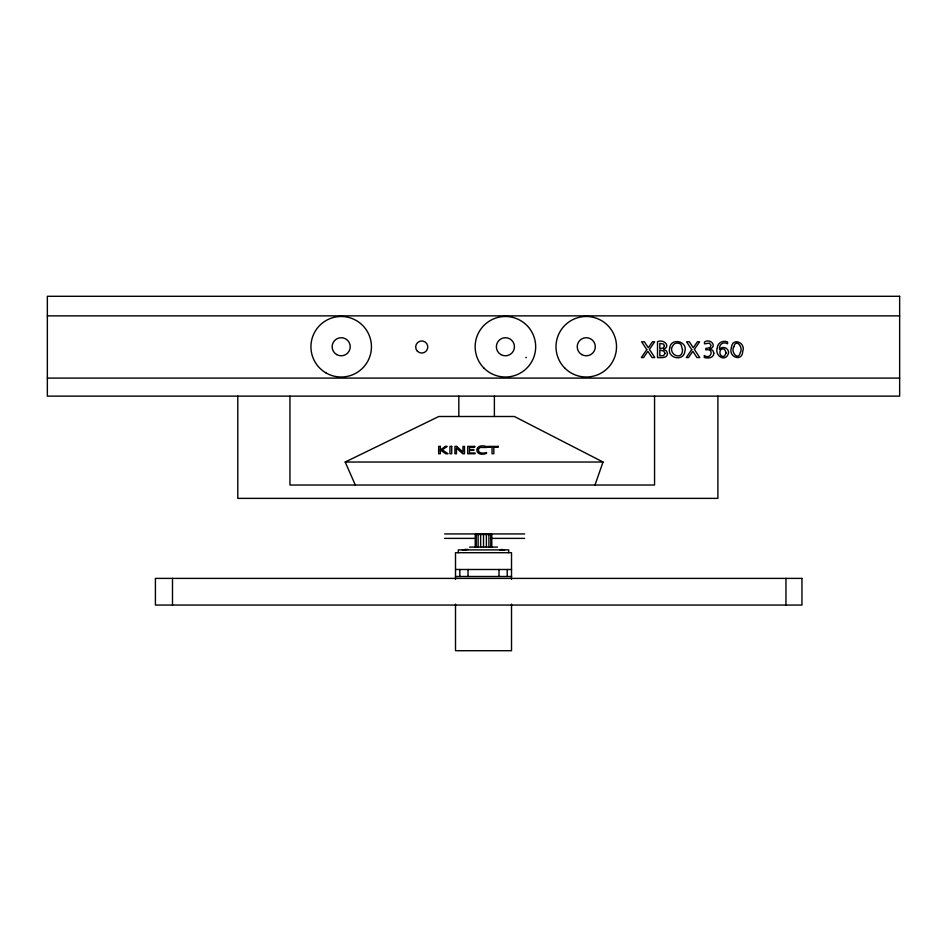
<?xml version="1.0" encoding="UTF-8"?>
<svg xmlns="http://www.w3.org/2000/svg" width="947" height="947" viewBox="0 0 947 947"><rect width="100%" height="100%" fill="white"/><g stroke="black" fill="none" stroke-linecap="round" stroke-linejoin="round"><path stroke-width="1.42" d="M595.024 484.911L603.026 462.029L514.387 416.502L438.816 416.502L345.193 462.029L355.267 484.911M525.751 357.575L526.402 357.481M47.35 315.872L899.65 315.872M47.35 378.102L899.65 378.102M345.193 462.029L603.026 462.029M444.628 533.93L524.65 533.93M444.628 538.381L474.281 538.381M490.558 538.381L524.65 538.381M469.511 547.094L497.518 547.094M467.913 549.39L462.55 549.947M462.432 549.947L465.829 549.39M455.507 569.49L511.522 569.49M455.507 576.498L511.522 576.498M785.963 578.392L785.963 605.062M717.897 396.13L717.897 498.371L237.792 498.371L237.792 396.13M654.555 396.13L654.555 485.03L289.948 485.03L289.948 396.13M511.522 579.41L511.522 552.693L455.507 552.693L455.507 579.41M511.522 604.139L511.522 650.707L455.507 650.707L455.507 604.139M508.717 552.693L508.717 549.899L458.312 549.899L458.312 552.693M507.225 569.49L507.225 576.498M501.519 549.39L504.573 549.947L500.632 549.947M500.217 549.947L499.59 549.947M499.01 569.49L499.01 576.498M494.381 396.13L494.381 416.502M491.789 547.094L491.789 534.487L475.24 534.487L475.24 547.094M490.795 534.487L490.795 547.094M488.912 534.487L488.912 547.094M486.391 534.487L486.391 547.094M483.515 534.487L483.515 547.094M480.638 534.487L480.638 547.094M478.117 534.487L478.117 547.094M476.234 534.487L476.234 547.094M468.019 569.49L468.019 576.498M459.816 569.49L459.816 576.498M458.822 396.13L458.822 416.502M172.496 578.392L172.496 605.062M731.427 347.88C727.971 357.043 742.306 362.37 742.72 351.432C746.177 342.305 731.853 336.978 731.427 347.88M682.503 349.621C682.775 362.18 666.037 353.491 673.471 344.803A4.404 4.404 0 0 1 676.134 343.157L678.443 343.157A4.427 4.427 0 0 1 681.118 344.791L682.503 349.621M717.317 348.082C714.417 354.983 724.396 362.334 728.03 354.557C730.67 349.36 722.963 344.613 719.59 349.384C718.572 344.578 723.413 341.086 727.58 343.797L727.58 341.962C723.011 339.89 717.329 342.838 717.317 348.082M669.742 347.869C666.499 358.144 683.639 362.145 684.835 351.455C688.09 341.204 670.949 337.203 669.742 347.869M733.866 346.732C730.315 352.225 738.459 361.209 740.282 352.568C743.762 347.241 735.772 338.02 733.866 346.732M713.849 353.184C713.92 358.049 707.8 358.688 704.272 357.445L704.272 355.48C711.233 360.452 714.677 347.916 705.787 349.893L705.787 348.472L709.966 347.691L711.102 345.383L709.421 343.11L704.497 343.844L704.497 342.009C710.132 337.949 717.696 346.235 709.871 349.005L712.854 350.497L713.849 353.184M667.517 353.622C667.434 358.593 660.734 357.575 657.514 357.564L657.514 341.772C663.302 338.659 671.387 346.14 663.492 349.336L666.51 350.994L667.517 353.622M478.318 449.399C477.773 453.696 483.787 453.601 486.498 452.477L486.498 453.376C473.713 457.981 473.571 442.415 486.486 446.546L486.486 447.517L479.987 447.458L478.318 449.399M665.054 353.397L663.61 355.575L659.822 355.883L659.822 350.13L663.74 351.065L665.054 353.397M726.219 352.781L724.408 356.131C718.655 358.297 718.134 346.827 724.384 349.194L726.219 352.781M664.474 345.773L663.456 347.94L659.822 348.709L659.822 343.453L663.539 344.033L664.474 345.773M646.789 349.632L641.344 357.564L643.558 357.564L647.866 351.301L652.045 357.564L654.791 357.564L649.405 349.407L654.661 341.772L652.459 341.772L648.316 347.727L644.362 341.772L641.604 341.772L646.789 349.632M691.736 349.632L686.291 357.564L688.505 357.564L692.813 351.301L696.992 357.564L699.738 357.564L694.364 349.407L699.608 341.772L697.406 341.772L693.263 347.727L689.309 341.772L686.563 341.772L691.736 349.632M445.374 446.404L440.308 450.014L445.777 453.743L448.026 453.743L442.261 449.908L447.162 446.404L445.374 446.404M899.65 296.293L47.35 296.293L47.35 396.13L899.65 396.13L899.65 296.293M440.308 446.404L438.65 446.404L438.65 453.743L440.308 453.743L440.308 446.404M451.707 446.404L449.943 446.404L449.943 453.743L451.707 453.743L451.707 446.404M456.679 446.404L454.939 446.404L454.939 453.743L456.454 453.743L456.454 448.073L462.763 453.743L464.492 453.743L464.492 446.404L462.976 446.404L462.976 452.074L456.679 446.404M474.707 446.404L467.723 446.404L467.723 453.743L475.074 453.743L475.074 452.974L469.499 452.974L469.499 450.31L473.867 450.31L473.867 449.541L469.499 449.541L469.499 447.185L474.707 447.185L474.707 446.404M498.264 446.404L487.622 446.404L487.622 447.185L492.049 447.185L492.049 453.743L493.825 453.743L493.825 447.185L498.264 447.185L498.264 446.404M801.955 578.392L155.415 578.392L155.415 605.062L801.955 605.062L801.955 578.392M564.862 368.158A30.268 30.268 0 0 0 615.491 354.592A30.268 30.268 0 0 0 578.428 317.517A30.268 30.268 0 0 0 564.862 368.158M484.012 368.158A30.268 30.268 0 0 0 534.641 354.592A30.268 30.268 0 0 0 497.577 317.517A30.268 30.268 0 0 0 484.012 368.158M417.449 351.29A6.061 6.061 0 0 0 427.582 348.567A6.061 6.061 0 0 0 420.16 341.145A6.061 6.061 0 0 0 417.449 351.29M326.052 372.964A30.268 30.268 0 0 0 371.449 346.756A30.268 30.268 0 0 0 326.052 320.548A30.268 30.268 0 0 0 326.052 372.964M500.88 354.58A9.044 9.044 0 0 0 514.446 346.756A9.044 9.044 0 0 0 500.88 338.919A9.044 9.044 0 0 0 500.88 354.58M581.742 354.58A9.044 9.044 0 0 0 595.308 346.756A9.044 9.044 0 0 0 581.742 338.919A9.044 9.044 0 0 0 581.742 354.58M336.67 354.58A9.044 9.044 0 0 0 350.236 346.756A9.044 9.044 0 0 0 336.67 338.919A9.044 9.044 0 0 0 336.67 354.58"/></g></svg>
